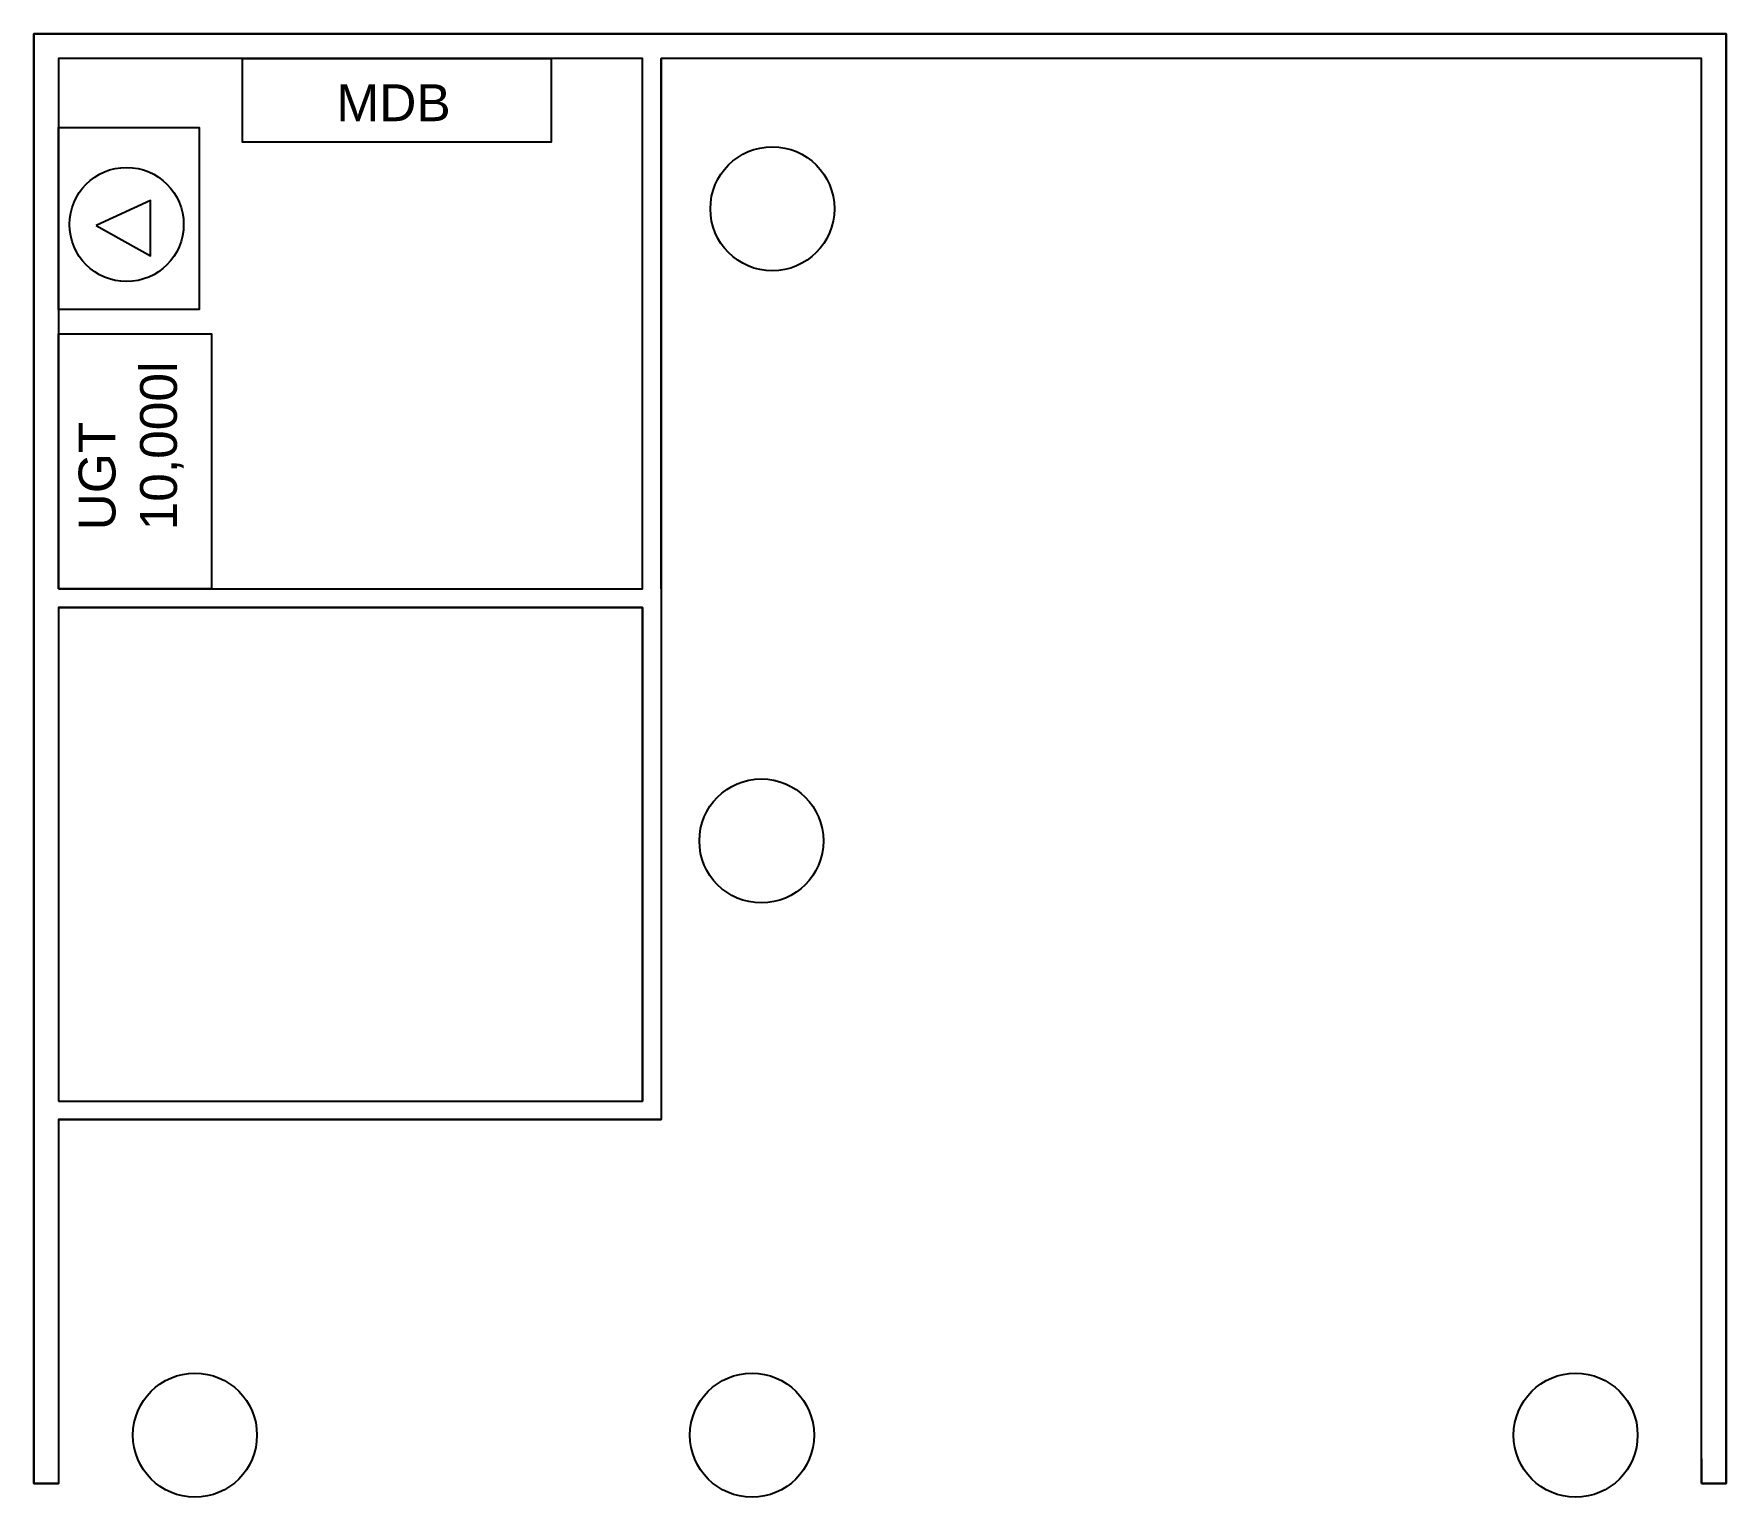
# Model space of a CAD drawing. Header units: inches. Extents: x 17 to 568, y 16 to 493.
import ezdxf

# ---------------------------------------------------------------- set-up
doc = ezdxf.new("R2010")
doc.units = ezdxf.units.IN
doc.header["$MEASUREMENT"] = 0
for name, color, linetype in [('Electrical', 40, 'Continuous'), ('Plumbing', 140, 'Continuous'), ('Text', 2, 'Continuous')]:
    doc.layers.add(name, color=color, linetype=linetype)
doc.styles.get("Standard").update_dxf_attribs({"font": 'arial.ttf'})

msp = doc.modelspace()

# ---------------------------------------------------------------- linework, layer by layer
for p, q in [((215.58, 312.06), (215.58, 484.8)), ((221.58, 312.06), (221.58, 484.8)), ((25.38, 312.06), (215.58, 312.06)), ((221.58, 312.06), (221.58, 139.29)), ((25.38, 306.06), (215.58, 306.06)), ((215.58, 306.06), (215.58, 145.29)), ((25.38, 145.29), (215.58, 145.29)), ((17.38, 20.8), (17.38, 139.29)), ((25.38, 139.29), (221.58, 139.29)), ((25.38, 28.8), (25.38, 20.8)), ((560.38, 28.8), (560.38, 20.8)), ((17.38, 20.8), (25.38, 20.8))]:
    msp.add_line(p, q)
for points in [[(560.38, 20.8), (568.38, 20.8), (568.38, 492.8), (17.38, 492.8), (17.38, 20.8)], [(560.38, 20.8), (560.38, 484.8), (221.58, 484.8), (221.58, 139.29), (25.38, 139.29), (25.38, 20.8), (17.38, 20.8), (17.38, 492.8), (568.38, 492.8), (568.38, 20.8), (560.38, 20.8)], [(215.58, 484.8), (25.38, 484.8), (25.38, 312.06)], [(25.38, 312.06), (215.58, 312.06), (215.58, 484.8), (25.38, 484.8)], [(560.38, 28.8), (560.38, 484.8), (221.58, 484.8)], [(37.63, 430.44), (55.4, 420.47), (55.4, 438.55), (37.63, 430.44)], [(25.38, 306.06), (25.38, 145.29)], [(25.38, 145.29), (215.58, 145.29), (215.58, 306.06), (25.38, 306.06), (25.38, 145.29)], [(25.38, 139.29), (25.38, 28.8)]]:
    msp.add_lwpolyline(points)
for centre in [(257.84, 435.83), (254.27, 230.01), (69.83, 36.52), (251.21, 36.52), (519.37, 36.52)]:
    msp.add_circle(centre, 20.19)
at = {"layer": 'Electrical'}
msp.add_lwpolyline([(85.35, 484.8), (185.78, 484.8), (185.78, 457.53), (85.35, 457.53)], close=True, dxfattribs=at)
at = {"layer": 'Plumbing'}
for p, q in [((55.4, 438.55), (37.63, 430.44)), ((55.4, 420.47), (55.4, 438.55)), ((55.4, 438.55), (55.4, 438.55)), ((37.63, 430.44), (37.63, 430.44)), ((37.63, 430.44), (55.4, 420.47)), ((37.63, 430.44), (37.63, 430.44))]:
    msp.add_line(p, q, dxfattribs=at)
for points in [[(25.38, 403.01), (25.38, 462.3), (71.2, 462.3), (71.2, 403.01)], [(25.38, 312.06), (25.38, 395.09), (75.2, 395.09), (75.2, 312.06)]]:
    msp.add_lwpolyline(points, close=True, dxfattribs=at)
msp.add_circle((47.58, 430.72), 18.58, dxfattribs=at)

# ---------------------------------------------------------------- texts
at = {"layer": 'Text', "insert": (115.87, 476.36), "char_height": 12, "attachment_point": 1}
msp.add_mtext_dynamic_manual_height_columns('MDB', width=125.8243, gutter_width=1, heights=[0], dxfattribs=at)
at = {"layer": 'Text', "insert": (31.96, 331.11), "char_height": 12, "attachment_point": 1, "rotation": 90}
msp.add_mtext_dynamic_manual_height_columns('UGT\\P10,000l', width=198.7545, gutter_width=1, heights=[0], dxfattribs=at)

doc.saveas('drawing.dxf')
